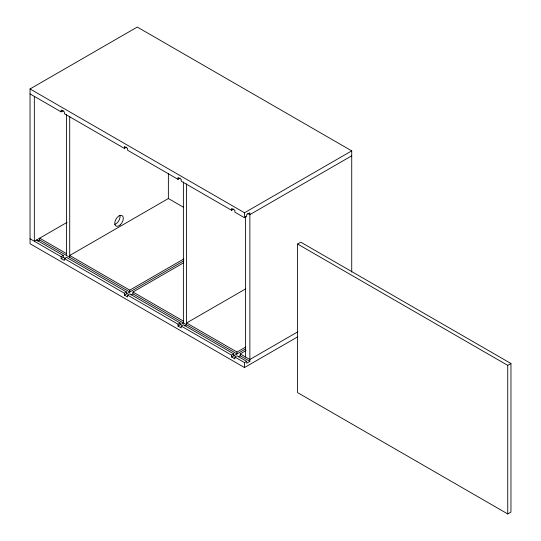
<?xml version="1.0" encoding="UTF-8"?>
<svg xmlns="http://www.w3.org/2000/svg" width="541" height="541" viewBox="0 0 541 541"><rect width="100%" height="100%" fill="white"/><g stroke="black" fill="none" stroke-linecap="round" stroke-linejoin="round"><path stroke-width="0.81" d="M297.746 336.8L244.498 367.542L30.046 243.727L30.046 88.954L137.272 27.05L351.724 150.865L351.724 272.042M30.046 93.911L61.14 111.865L63.283 110.628M61.14 111.865L61.14 110.006L64.359 111.865L64.359 113.718L124.403 148.39L126.547 147.152M67.158 222.297L34.333 241.252L34.333 96.386M37.762 241.124L39.696 240.015L129.766 292.012L129.766 290.159L69.715 255.487L168.366 198.533M124.403 148.39L124.403 146.53L127.622 148.39L127.622 150.242L178.016 179.341L180.16 178.104M61.14 256.725L63.283 255.487L63.283 257.347L61.14 258.584L61.14 256.725L30.046 238.777M61.14 258.584L64.359 260.444L64.359 258.584L66.502 257.347L126.547 292.012L126.547 293.871M178.016 179.341L178.016 177.482L181.235 179.341L181.235 181.201L231.629 210.293L233.773 209.056M30.046 88.954L244.498 212.769L351.724 150.865M231.629 210.293L231.629 208.441L234.848 210.293L234.848 212.153L244.498 217.725L246.642 216.488L246.642 214.628L249.861 212.769L249.861 361.347L246.642 363.207L246.642 361.347L236.992 355.775L234.848 357.013L234.848 358.872L231.629 357.013L231.629 355.16L181.235 326.061L181.235 327.92L178.016 326.061L178.016 324.208L127.622 295.109L127.622 296.968L124.403 295.109L124.403 293.249L64.359 258.584M351.724 155.815L249.861 214.628L247.717 213.391M124.403 293.249L126.547 292.012M129.766 290.159L183.839 258.936M124.403 295.109L183.839 260.796M127.622 295.109L129.766 293.871L180.16 322.97L180.16 324.823M245.783 288.793L186.598 322.97L236.992 352.063L236.992 353.922L132.985 293.871L132.985 292.012L183.399 262.906M131.05 294.987L132.985 293.871M297.577 244.032L300.789 242.179L510.954 363.511L510.954 512.09L507.742 513.95L297.577 392.61L297.577 244.032L507.742 365.371L510.954 363.511M178.016 324.208L180.16 322.97M178.016 326.061L183.379 322.97L183.379 181.986M181.235 326.061L183.379 324.823L233.773 353.922L233.773 355.775M184.664 325.939L186.598 324.823L186.598 183.845M231.629 355.16L233.773 353.922M236.992 352.063L245.763 347.004M231.629 357.013L245.763 348.857M249.861 361.347L240.211 355.775L240.211 353.922L246.054 350.548M238.277 356.891L240.211 355.775M234.848 357.013L244.498 362.585L246.642 361.347M297.881 331.768L249.861 359.495L240.211 353.922M168.278 198.479L183.609 207.331M66.502 253.634L39.696 238.155L39.696 240.015M132.985 292.012L183.379 321.111M36.477 240.015L63.283 255.487M63.283 257.347L65.211 258.463M507.742 365.371L507.742 513.95M245.567 216.366L245.567 357.013M244.498 212.769L244.498 217.725M244.498 362.585L244.498 367.542M168.366 173.377L168.366 198.703M69.715 116.362L69.715 257.347M66.502 114.509L66.502 255.487M119.967 215.291A6.066 3.503 -60 0 1 114.712 224.387M120.149 224.961A6.066 3.503 -60 0 0 122.077 215.568A6.066 3.503 -60 0 0 114.902 221.932A6.066 3.503 -60 0 0 120.149 224.961"/></g></svg>
